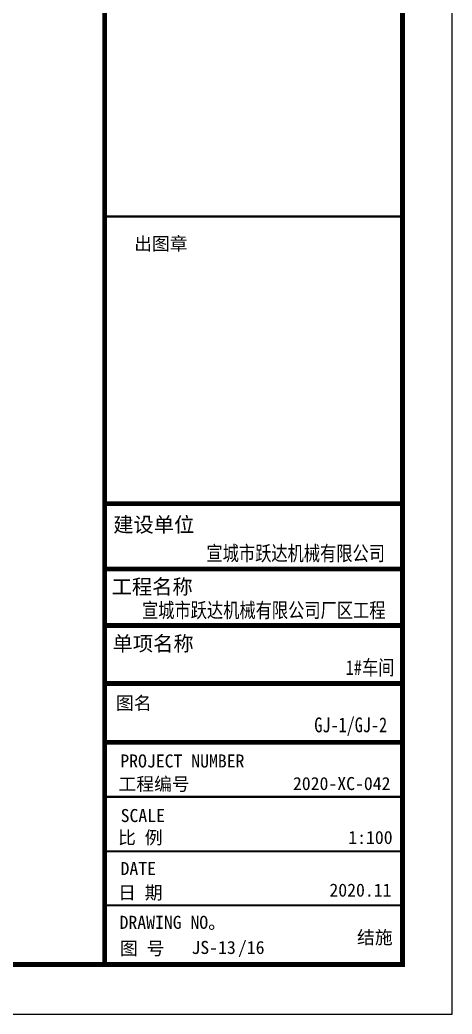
# Model space of a CAD drawing. Extents: x 69728788 to 149766163, y 20718153 to 43663798.
# Drawn here: x 74933368 to 74942961, y 21089365 to 21111415 of the extents above; entities that cross this region are included whole.
import ezdxf

# ---------------------------------------------------------------- set-up
doc = ezdxf.new("R2010")
doc.units = 0
doc.header["$LTSCALE"] = 1000
doc.header["$MEASUREMENT"] = 0
doc.layers.get('0').update_dxf_attribs({"linetype": 'CONTINUOUS'})
for name, color, linetype in [('PUB_TITLE', 4, 'CONTINUOUS'), ('TEXT', 7, 'CONTINUOUS'), ('图框', 253, 'CONTINUOUS')]:
    doc.layers.add(name, color=color, linetype=linetype)
doc.styles.add('-黑体', font='simhei.ttf')
doc.styles.add('宋体', font='', dxfattribs={"width": 0.8})
doc.styles.add('黑体', font='simhei.ttf', dxfattribs={"width": 0.6, "height": 4.3})
doc.styles.get('宋体').set_extended_font_data('SimSun')

msp = doc.modelspace()

# ---------------------------------------------------------------- linework, layer by layer
at = {"layer": 'PUB_TITLE'}
msp.add_lwpolyline([(74844840.8, 21089364.9), (74942960.8, 21089364.9), (74942960.8, 21135564.9), (74844840.8, 21135564.9)], close=True, dxfattribs=at)
at = {"layer": 'PUB_TITLE', "const_width": 110}
msp.add_lwpolyline([(74847590.8, 21090464.9), (74941860.8, 21090464.9), (74941860.8, 21134464.9), (74847590.8, 21134464.9)], close=True, dxfattribs=at)
at = {"layer": '图框', "color": 4}
for points, const_width in [([(74935250.7, 21134464.9), (74935250.7, 21090464.9)], 108.4), ([(74935250.7, 21100685.3), (74941836.8, 21100685.3)], 109.6), ([(74935250.7, 21099236.6), (74941838.8, 21099236.6)], 109.6), ([(74935250.7, 21097983.3), (74941860.8, 21097983.3)], 109.6), ([(74935250.7, 21096695.5), (74941860.8, 21096695.5)], 109.6), ([(74935250.7, 21095392.5), (74941860.8, 21095392.5)], 109.6), ([(74935250.7, 21094183.8), (74941860.8, 21094183.8)], 44.4), ([(74935250.7, 21092977.1), (74941860.8, 21092977.1)], 44.4), ([(74935250.7, 21091779.6), (74941860.8, 21091779.6)], 44.4)]:
    msp.add_lwpolyline(points, dxfattribs=dict(at, const_width=const_width))
at = {"layer": '图框', "color": 0, "const_width": 55}
msp.add_lwpolyline([(74935250.7, 21107055.5), (74941860.8, 21107055.5)], dxfattribs=at)

# ---------------------------------------------------------------- texts
at = {"insert": (74937600.4, 21099422.1), "char_height": 1.833, "width": 32.329, "attachment_point": 1}
msp.add_mtext('宣城嘉怡纸箱包装有限公司', dxfattribs=at)
at = {"layer": 'TEXT', "color": 3, "style": '-黑体', "width": 0.8}
for s, height, p in [('宣城市跃达机械有限公司', 330.165, (74937507.5, 21099419.7)), ('宣城市跃达机械有限公司厂区工程', 330.165, (74936078.2, 21098157.8)), ('1#车间', 330.16, (74940600.5, 21096886.5)), ('GJ-1/GJ-2', 330.16, (74939901.7, 21095614.8))]:
    msp.add_text(s, height=height, dxfattribs=at).set_placement(p)
at = {"layer": '图框', "color": 4}
for s, height, style, p in [('出图章', 289.24, '黑体', (74935905.3, 21106307.1)), ('建设单位', 330, '黑体', (74935439.5, 21100055.4)), ('工程名称', 330, '黑体', (74935402.9, 21098678.7)), ('单项名称', 330, '黑体', (74935424.9, 21097418.3)), ('图名', 289.24, '黑体', (74935501.1, 21096118)), ('工程编号', 289.24, '黑体', (74935557.7, 21094323.5)), ('2020-XC-042', 289.238, '宋体', (74939427.9, 21094333.5)), ('SCALE', 289.24, '黑体', (74935603.8, 21093624.4)), ('比 例', 289.24, '黑体', (74935548, 21093137.2)), ('1:100', 289.24, '宋体', (74940656, 21093138.4)), ('DATE', 289.24, '黑体', (74935602.3, 21092449)), ('日 期', 289.24, '黑体', (74935548, 21091913.1)), ('2020.11', 289.24, '宋体', (74940237.4, 21091970.7)), ('DRAWING NO。', 289.238, '黑体', (74935579.5, 21091255.8)), ('图 号', 289.24, '黑体', (74935589, 21090678.2))]:
    msp.add_text(s, height=height, dxfattribs=dict(at, style=style)).set_placement(p)
at = {"layer": '图框', "color": 0, "style": '黑体'}
msp.add_text('PROJECT NUMBER', height=289.238, dxfattribs=at).set_placement((74935596.7, 21094834.8))
at = {"layer": '图框', "color": 3, "style": '宋体'}
for s, p in [('结施', (74940851, 21090923)), ('JS-13', (74937175.5, 21090698.4)), ('/16', (74938207, 21090698.4))]:
    msp.add_text(s, height=289.24, dxfattribs=at).set_placement(p)

doc.saveas('drawing.dxf')
